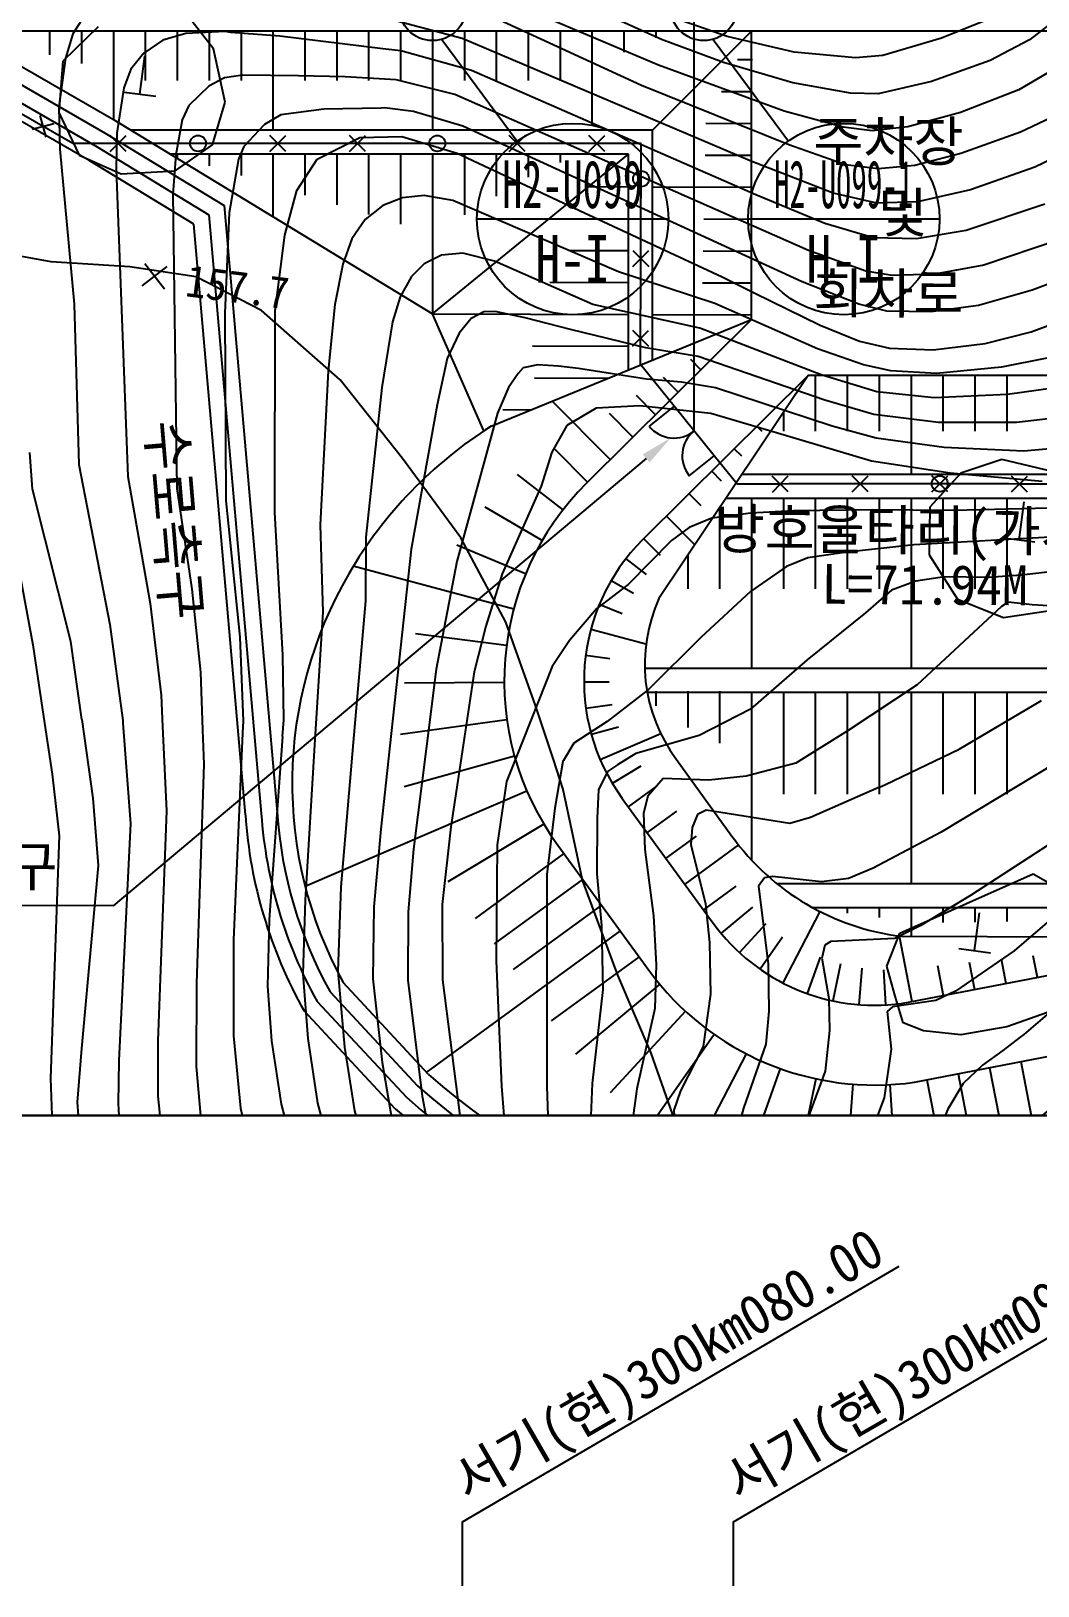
# Model space of a CAD drawing. Header units: millimetres. Extents: x 18534 to 19330, y 1103 to 1809.
# Drawn here: x 18776.7 to 18839.8, y 1364.9 to 1462.4 of the extents above; entities that cross this region are included whole.
import ezdxf
from ezdxf.enums import TextEntityAlignment as Align
from ezdxf.xclip import XClip

# ---------------------------------------------------------------- set-up
doc = ezdxf.new("R2010")
doc.units = ezdxf.units.MM
doc.header["$LTSCALE"] = 10
doc.header["$MEASUREMENT"] = 0
doc.header["$XCLIPFRAME"] = 2
for name, color, linetype in [('TN-MANH', 4, 'Continuous'), ('TZ-BASE', 253, 'Continuous'), ('TZ-LEAL', 1, 'Continuous'), ('TZ-LEAT', 3, 'Continuous')]:
    doc.layers.add(name, color=color, linetype=linetype)
doc.layers.add('TX-PAPR', color=2, linetype='Continuous', plot=False)
doc.styles.add('GR', font='GulimChe.ttf')
doc.styles.add('HANA', font='GulimChe.ttf')
doc.styles.add('굴림체', font='GulimChe.ttf')

# ---------------------------------------------------------------- blocks, each defined once
blk = doc.blocks.new('JD-DFMKFD4RX')
at = {"layer": 'TZ-BASE'}
for p, q in [((196.399, -32.078), (196.399, 0)), ((194.36, -7.529, 162), (184.034, -2.867, 162)), ((194.172, -9.143, 161), (181.323, -3.689, 161)), ((220.467, -5.196, 162), (217.434, -7.554, 162)), ((159.048, -6.723, 158.092), (156.83, -8.878, 158.092)), ((158.175, -6.063, 159), (157.456, -7.163, 159)), ((166.273, -8.108, 158.092), (164.697, -6.096, 158.092)), ((181.863, -7.462, 159), (176.824, -6.125, 159)), ((184.422, -6.403, 160), (193.1, -10.39, 160)), ((198.481, -7.347, 163), (195.174, -6.187, 163)), ((214.977, -6.204, 163), (211.913, -7.437, 163)), ((238, -7), (125.053, -7)), ((150.397, -7), (160, -12.54)), ((156, -7), (156, -8.499)), ((157.456, -7.163, 159), (156.992, -8.698, 159)), ((158, -7), (158, -9.035)), ((160, -7), (160, -12.54)), ((163.09, -7.578, 158), (161.901, -8.393, 158)), ((162, -7), (162, -10.105)), ((164.529, -7.155, 158), (163.09, -7.578, 158)), ((164, -7), (164, -10.105)), ((166.998, -7.027, 158), (164.529, -7.155, 158)), ((166, -7), (166, -10.105)), ((167.35, -7.085, 158), (166.998, -7.027, 158)), ((170.442, -7.321, 158), (167.35, -7.085, 158)), ((168, -7), (168, -10.105)), ((170, -7), (170, -13.21)), ((176.887, -8.103, 158), (170.442, -7.321, 158)), ((172, -7), (172, -10.105)), ((174, -7), (174, -10.105)), ((176, -7), (176, -10.105)), ((178, -7), (178, -10.105)), ((180, -7), (180, -13.21)), ((199.925, -15.126, 159), (181.863, -7.462, 159)), ((182, -7), (182, -10.105)), ((184, -7), (184, -10.105)), ((186, -7), (186, -10.105)), ((188, -7), (188, -10.105)), ((190, -7), (190, -12.861)), ((192, -7), (192, -8.316)), ((193.79, -13.21), (200, -7)), ((194, -7), (194, -7.421)), ((198.247, -8.959, 162), (194.36, -7.529, 162)), ((202.681, -8.323, 163), (198.481, -7.347, 163)), ((200, -25.077), (200, -7)), ((211.913, -7.437, 163), (208.23, -8.529, 163)), ((217.434, -7.554, 162), (214.958, -8.839, 162)), ((150.359, -8.133), (159.49, -13.4)), ((156.992, -8.698, 159), (156.588, -11.757, 159)), ((161.901, -8.393, 158), (161.085, -9.394, 158)), ((161.665, -10.962, 158.13), (161.97, -8.582, 158.13)), ((167.001, -11.466, 158.092), (166.273, -8.108, 158.092)), ((178.027, -8.232, 158), (176.887, -8.103, 158)), ((182.438, -9.464, 158), (178.027, -8.232, 158)), ((206.511, -8.68, 163), (202.681, -8.323, 163)), ((208.23, -8.529, 163), (206.511, -8.68, 163)), ((150.322, -9.266), (158.98, -14.261)), ((156.83, -8.878, 158.092), (156.572, -12.113, 158.092)), ((161.085, -9.394, 158), (160.662, -10.563, 158)), ((200.261, -17.266, 158), (182.438, -9.464, 158)), ((202.055, -12.027, 161), (194.172, -9.143, 161)), ((202.591, -10.236, 162), (198.247, -8.959, 162)), ((199.115, -8.787), (200.056, -8.79)), ((214.958, -8.839, 162), (211.285, -10.167, 162)), ((219.184, -9.254, 161), (216.764, -10.678, 161)), ((158.47, -15.121), (150.285, -10.399)), ((158.47, -15.121), (150.285, -10.399)), ((160.662, -10.563, 158), (160.223, -13.409, 158)), ((165.986, -10.46, 157), (164.724, -11.669, 157)), ((166.973, -9.932, 157), (165.986, -10.46, 157)), ((168.097, -9.771, 157), (166.973, -9.932, 157)), ((171.603, -9.808, 157), (168.097, -9.771, 157)), ((174.518, -9.871, 157), (171.603, -9.808, 157)), ((177.725, -10.046, 157), (174.518, -9.871, 157)), ((181.412, -10.973, 157), (177.725, -10.046, 157)), ((193.1, -10.39, 160), (202.33, -14.115, 160)), ((206.196, -10.887, 162), (202.591, -10.236, 162)), ((211.285, -10.167, 162), (207.936, -10.943, 162)), ((216.764, -10.678, 161), (213.093, -12.111, 161)), ((160.673, -10.835, 158.13), (162.656, -11.09, 158.13)), ((164.724, -11.669, 157), (164.307, -12.57, 157)), ((166.209, -14.141, 158.092), (167.001, -11.466, 158.092)), ((203.572, -20.752, 157), (181.412, -10.973, 157)), ((198.125, -10.783), (200.049, -10.79)), ((207.936, -10.943, 162), (206.196, -10.887, 162)), ((155.774, -13.653), (155.4, -12.289)), ((156.572, -12.113, 158.092), (157.858, -14.786, 158.092)), ((156.588, -11.757, 159), (156.632, -14.395, 159)), ((160, -12.54), (180, -24.72)), ((164.307, -12.57, 157), (163.906, -14.764, 157)), ((170.497, -12.256, 156), (169.475, -12.866, 156)), ((173.189, -11.896, 156), (170.497, -12.256, 156)), ((176.794, -11.824, 156), (173.189, -11.896, 156)), ((176.986, -11.809, 156), (176.794, -11.824, 156)), ((178.819, -12.048, 156), (176.986, -11.809, 156)), ((181.894, -12.952, 156), (178.819, -12.048, 156)), ((205.754, -13.025, 161), (202.055, -12.027, 161)), ((213.093, -12.111, 161), (209.801, -13.013, 161)), ((216.866, -13.307, 160), (218.757, -12.41, 160)), ((154.905, -13.158), (156.269, -12.785)), ((159.49, -13.4), (166.938, -17.936)), ((159.804, -14.541), (160.804, -13.541)), ((160.804, -14.541), (159.804, -13.541)), ((160.223, -13.409, 158), (160.18, -15.687, 158)), ((193.79, -13.21), (161.1, -13.21)), ((169.432, -12.889, 156), (168.178, -14.245, 156)), ((169.475, -12.866, 156), (169.432, -12.889, 156)), ((169.804, -14.543), (170.804, -13.543)), ((170.804, -14.543), (169.804, -13.543)), ((174.804, -14.544), (175.804, -13.544)), ((175.804, -14.544), (174.804, -13.544)), ((175.451, -13.673, 155), (178.073, -13.608, 155)), ((178.073, -13.608, 155), (181.558, -14.658, 155)), ((203.172, -22.715, 156), (181.894, -12.952, 156)), ((184.804, -14.546), (185.804, -13.546)), ((185.804, -14.546), (184.804, -13.546)), ((189.804, -14.547), (190.804, -13.547)), ((190.804, -14.547), (189.804, -13.547)), ((193.79, -27.626), (193.79, -13.21)), ((197.136, -12.78), (200.042, -12.79)), ((207.557, -13.247, 161), (205.754, -13.025, 161)), ((209.801, -13.013, 161), (207.557, -13.247, 161)), ((213.131, -14.657, 160), (216.866, -13.307, 160)), ((156.632, -14.395, 159), (157.54, -24.119, 159)), ((158.98, -14.261), (165.984, -18.526)), ((163.872, -15.754, 158.092), (166.209, -14.141, 158.092)), ((168.178, -14.245, 156), (167.851, -15.037, 156)), ((172.762, -15.036, 155), (175.451, -13.673, 155)), ((202.33, -14.115, 160), (205.888, -15.371, 160)), ((219.969, -14.471, 159), (217.762, -15.523, 159)), ((157.858, -14.786, 158.092), (160.486, -15.949, 158.092)), ((165.032, -19.117), (158.47, -15.121)), ((165.032, -19.117), (158.47, -15.121)), ((192.29, -14.71), (163.563, -14.71)), ((163.906, -14.764, 157), (163.73, -17.232, 157)), ((164, -14.71), (164, -14.976)), ((166, -14.71), (166, -15.452)), ((167.851, -15.037, 156), (167.266, -18.399, 156)), ((168, -14.71), (168, -16.061)), ((170, -14.71), (170, -18.63)), ((171.506, -16.986, 155), (172.762, -15.036, 155)), ((172, -14.71), (172, -17.279)), ((174, -14.71), (174, -17.888)), ((176, -14.71), (176, -18.497)), ((178, -14.71), (178, -19.106)), ((180, -14.71), (180, -24.72)), ((180, -24.72), (192.29, -14.71)), ((181.558, -14.658, 155), (189.523, -18.396, 155)), ((182, -14.71), (182, -18.529)), ((184, -14.71), (184, -17.343)), ((186, -14.71), (186, -16.157)), ((188, -14.71), (188, -15.233)), ((192.29, -28.241), (192.29, -14.71)), ((197.096, -14.78), (200.035, -14.79)), ((205.11, -17.161, 159), (199.925, -15.126, 159)), ((205.888, -15.371, 160), (207.948, -15.612, 160)), ((207.948, -15.612, 160), (210.248, -15.406, 160)), ((210.248, -15.406, 160), (213.131, -14.657, 160)), ((217.762, -15.523, 159), (213.733, -16.959, 159)), ((160.18, -15.687, 158), (160.908, -34.923, 158)), ((160.486, -15.949, 158.092), (163.872, -15.754, 158.092)), ((163.73, -17.232, 157), (163.978, -35.676, 157)), ((170.742, -19.803, 155), (171.506, -16.986, 155)), ((178.114, -17.456, 154), (176.886, -17.946, 154)), ((179.485, -17.318, 154), (178.114, -17.456, 154)), ((181.269, -17.625, 154), (179.485, -17.318, 154)), ((189.78, -16.754), (192.318, -16.763)), ((193.79, -16.768), (200.028, -16.79)), ((204.605, -19.064, 158), (200.261, -17.266, 158)), ((207.851, -17.796, 159), (205.11, -17.161, 159)), ((213.733, -16.959, 159), (210.412, -17.698, 159)), ((166.938, -17.936), (170.267, -56.002)), ((167.266, -18.399, 156), (166.991, -24.686, 156)), ((176.886, -17.946, 154), (175.778, -18.813, 154)), ((191.653, -22.098, 154), (181.269, -17.625, 154)), ((189.523, -18.396, 155), (198.161, -22.409, 155)), ((210.412, -17.698, 159), (207.851, -17.796, 159)), ((218.39, -17.853, 158), (213.452, -19.498, 158)), ((168.273, -56.148), (165.032, -19.117)), ((168.273, -56.148), (165.032, -19.117)), ((165.984, -18.526), (169.27, -56.07)), ((175.778, -18.813, 154), (174.953, -20.036, 154)), ((189.813, -18.754), (192.311, -18.763)), ((197.016, -18.779), (200.021, -18.79)), ((207.658, -19.967, 158), (204.605, -19.064, 158)), ((213.452, -19.498, 158), (210.345, -20.018, 158)), ((170.132, -24.549, 155), (170.742, -19.803, 155)), ((174.953, -20.036, 154), (174.377, -21.611, 154)), ((210.345, -20.018, 158), (207.658, -19.967, 158)), ((219.267, -20.087, 157), (214.571, -21.68, 157)), ((156.094, -21.465, 170.252), (151.301, -20.611, 170.252)), ((180.571, -21.056, 153), (179.481, -21.591, 153)), ((181.909, -20.931, 153), (180.571, -21.056, 153)), ((183.881, -21.422, 153), (181.909, -20.931, 153)), ((190.052, -24.139, 153), (183.881, -21.422, 153)), ((188.59, -20.75), (192.304, -20.763)), ((192.56, -21.763), (193.564, -20.766)), ((192.564, -20.763), (193.56, -21.766)), ((196.975, -20.779), (200.014, -20.79)), ((207.172, -22.046, 157), (203.572, -20.752, 157)), ((161.029, -21.776, 170.252), (156.094, -21.465, 170.252)), ((165.177, -22.4, 170.252), (161.029, -21.776, 170.252)), ((161.792, -22.98, 157.735), (163.375, -21.757, 157.735)), ((161.972, -21.577, 157.735), (163.195, -23.16, 157.735)), ((169.29, -24.516, 170.252), (165.177, -22.4, 170.252)), ((174.377, -21.611, 154), (173.885, -24.148, 154)), ((178.688, -22.389, 153), (177.966, -23.664, 153)), ((179.481, -21.591, 153), (178.688, -22.389, 153)), ((197.699, -24.075, 154), (191.653, -22.098, 154)), ((198.161, -22.409, 155), (200.172, -23.417, 155)), ((208.825, -22.331, 157), (207.172, -22.046, 157)), ((211.491, -22.243, 157), (208.825, -22.331, 157)), ((214.571, -21.68, 157), (211.491, -22.243, 157)), ((220.875, -22.016, 156), (217.589, -23.256, 156)), ((187.368, -22.746), (192.297, -22.763)), ((196.935, -22.779), (200.007, -22.79)), ((206.719, -24.125, 156), (203.172, -22.715, 156)), ((217.589, -23.256, 156), (214.228, -24.2, 156)), ((157.54, -24.119, 159), (157.838, -34.17, 159)), ((173.885, -24.148, 154), (173.472, -28.312, 154)), ((177.966, -23.664, 153), (177.491, -25.239, 153)), ((196.77, -25.626, 153), (190.052, -24.139, 153)), ((204.145, -26.931, 154), (197.699, -24.075, 154)), ((200.172, -23.417, 155), (204.297, -25.439, 155)), ((208.486, -24.558, 156), (206.719, -24.125, 156)), ((214.228, -24.2, 156), (211.242, -24.601, 156)), ((217.531, -25.859, 155), (221.584, -24.345, 155)), ((166.991, -24.686, 156), (167.048, -36.43, 156)), ((174.213, -28.864, 170.252), (169.29, -24.516, 170.252)), ((170.118, -37.183, 155), (170.132, -24.549, 155)), ((177.491, -25.239, 153), (176.83, -29.355, 153)), ((180, -24.72), (192.29, -24.763)), ((183.215, -32.075), (180, -24.72)), ((182.433, -25.015, 152), (181.667, -25.936, 152)), ((183.224, -24.601, 152), (182.433, -25.015, 152)), ((183.936, -24.576, 152), (183.224, -24.601, 152)), ((183.671, -31.779), (200, -25.077)), ((185.815, -24.979, 152), (183.936, -24.576, 152)), ((188.657, -25.705, 152), (185.815, -24.979, 152)), ((200, -25.077), (189.67, -35.335)), ((193.79, -24.768), (200, -24.79)), ((211.242, -24.601, 156), (208.486, -24.558, 156)), ((181.667, -25.936, 152), (180.932, -27.535, 152)), ((193.386, -26.86, 152), (188.657, -25.705, 152)), ((192.543, -26.763), (193.546, -25.766)), ((192.546, -25.763), (193.543, -26.766)), ((204.362, -28.555, 153), (196.77, -25.626, 153)), ((204.297, -25.439, 155), (206.761, -26.438, 155)), ((214.652, -26.587, 155), (217.531, -25.859, 155)), ((186.268, -26.742), (192.283, -26.763)), ((196.666, -27.406, 152), (193.386, -26.86, 152)), ((207.023, -27.93, 154), (204.145, -26.931, 154)), ((206.761, -26.438, 155), (208.644, -26.878, 155)), ((208.644, -26.878, 155), (211.388, -26.978, 155)), ((211.388, -26.978, 155), (214.652, -26.587, 155)), ((180.932, -27.535, 152), (180.303, -30.439, 152)), ((185.682, -28.122, 151), (185.368, -28.465, 151)), ((186.61, -27.926, 151), (185.682, -28.122, 151)), ((187.91, -28.002, 151), (186.61, -27.926, 151)), ((189.154, -28.162, 151), (187.91, -28.002, 151)), ((193.412, -28.832, 151), (189.154, -28.162, 151)), ((196.819, -28.235), (196.19, -27.602)), ((204.587, -30.138, 152), (196.666, -27.406, 152)), ((208.74, -28.305, 154), (207.023, -27.93, 154)), ((215.668, -28.077, 154), (211.601, -28.472, 154)), ((218.512, -27.516, 154), (215.668, -28.077, 154)), ((173.472, -28.312, 154), (172.97, -37.954, 154)), ((178.127, -33.797, 170.252), (174.213, -28.864, 170.252)), ((185.368, -28.465, 151), (184.757, -29.342, 151)), ((186.39, -28.742), (191.03, -28.759)), ((203.548, -28.6), (193.193, -38.883)), ((195.609, -29.022, 151), (193.412, -28.832, 151)), ((203.548, -28.6), (194.2, -42.582)), ((195.4, -29.645), (194.49, -28.728)), ((197.739, -29.377, 151), (195.609, -29.022, 151)), ((220, -28.6), (203.548, -28.6)), ((204, -28.544), (204, -32.095)), ((207.855, -29.615, 153), (204.362, -28.555, 153)), ((206, -28.551), (206, -32.095)), ((208, -28.558), (208, -32.095)), ((211.601, -28.472, 154), (208.74, -28.305, 154)), ((210, -28.565), (210, -34.81)), ((212, -28.572), (212, -32.095)), ((214, -28.579), (214, -32.095)), ((216, -28.586), (216, -32.095)), ((176.83, -29.355, 153), (175.821, -38.725, 153)), ((184.757, -29.342, 151), (184.078, -30.964, 151)), ((191.143, -33.872), (187.502, -30.207)), ((193.981, -31.054), (192.79, -29.855)), ((205.06, -31.768, 151), (197.739, -29.377, 151)), ((207.668, -31.036, 152), (204.587, -30.138, 152)), ((211.442, -29.991, 153), (207.855, -29.615, 153)), ((216.046, -29.791, 153), (211.442, -29.991, 153)), ((218.887, -29.393, 153), (216.046, -29.791, 153)), ((180.303, -30.439, 152), (178.673, -39.496, 152)), ((184.078, -30.964, 151), (181.524, -40.266, 151)), ((184.412, -30.735), (186.199, -30.742)), ((190.261, -30.654, 150), (188.414, -31.723, 150)), ((192.995, -30.503, 150), (190.261, -30.654, 150)), ((192.562, -32.463), (191.09, -30.981)), ((197.458, -30.976, 150), (192.995, -30.503, 150)), ((195.143, -30.521), (193.587, -31.777)), ((197.655, -33.634), (195.143, -30.521)), ((202.203, -32.39, 150), (197.458, -30.976, 150)), ((202, -30.915), (202, -32.095)), ((211.725, -31.537, 152), (207.668, -31.036, 152)), ((219.693, -31.181, 152), (216.607, -31.542, 152)), ((188.414, -31.723, 150), (187.493, -33.415, 150)), ((200.664, -32.107), (200.342, -31.783)), ((207.825, -32.53, 151), (205.06, -31.768, 151)), ((216.607, -31.542, 152), (211.725, -31.537, 152)), ((152.633, -33.009, 161), (154.953, -45.495, 161)), ((207.529, -33.979, 150), (202.203, -32.39, 150)), ((212.075, -33.104, 151), (207.825, -32.53, 151)), ((217.072, -33.337, 151), (212.075, -33.104, 151)), ((219.864, -33.095, 151), (217.072, -33.337, 151)), ((154.931, -35.718, 160), (154.767, -33.417, 160)), ((193.399, -33.796), (159.988, -61.854)), ((181.776, -38.773, 170.252), (178.127, -33.797, 170.252)), ((187.493, -33.415, 150), (186.818, -35.539, 150)), ((189.724, -35.282), (187.69, -33.234)), ((196.099, -34.89), (197.655, -33.634)), ((199.388, -33.66), (198.923, -33.192)), ((212.462, -34.713, 150), (207.529, -33.979, 150)), ((215.694, -33.875, 150.993), (213.114, -34.72, 150.993)), ((221.12, -35.165, 150.993), (215.694, -33.875, 150.993)), ((157.838, -34.17, 159), (159.773, -44.205, 159)), ((160.908, -34.923, 158), (162.295, -42.905, 158)), ((188.183, -37.015), (185.33, -34.798)), ((198.111, -35.213), (197.504, -34.602)), ((220, -34.81), (199.396, -34.81)), ((202.306, -35.899), (201.301, -34.903)), ((201.306, -35.903), (202.301, -34.899)), ((207.304, -35.886), (206.303, -34.887)), ((206.304, -35.887), (207.303, -34.886)), ((213.114, -34.72, 150.993), (211.183, -36.855, 150.993)), ((211.303, -35.887), (212.304, -34.888)), ((212.303, -35.888), (211.304, -34.887)), ((218.224, -35.253, 150), (212.462, -34.713, 150)), ((216.301, -35.901), (217.306, -34.905)), ((217.301, -35.905), (216.306, -34.901)), ((157.339, -45.288, 160), (154.931, -35.718, 160)), ((163.978, -35.676, 157), (164.925, -41.992, 157)), ((186.818, -35.539, 150), (184.375, -41.037, 150)), ((196.835, -36.766), (196.085, -36.011)), ((167.048, -36.43, 156), (167.918, -45, 156)), ((186.878, -38.947), (183.301, -36.864)), ((198, -36.899), (198, -41.973)), ((220, -36.31), (198.394, -36.31)), ((200, -36.24), (200, -46.975)), ((202, -36.247), (202, -41.973)), ((207.569, -37.03, 149), (202.641, -37.074, 149)), ((204, -36.254), (204, -41.973)), ((206, -36.261), (206, -41.973)), ((212.669, -37.053, 149), (207.569, -37.03, 149)), ((208, -36.268), (208, -41.973)), ((210, -36.275), (210, -46.975)), ((211.183, -36.855, 150.993), (211.144, -39.852, 150.993)), ((212, -36.282), (212, -41.973)), ((218.662, -36.913, 149), (212.669, -37.053, 149)), ((214, -36.289), (214, -41.973)), ((216, -36.296), (216, -41.973)), ((216.777, -38.902, 150.394), (217.083, -36.522, 150.394)), ((170.624, -46.107, 155), (170.118, -37.183, 155)), ((172.97, -37.954, 154), (173.121, -43.433, 154)), ((196.45, -39.217), (194.666, -37.42)), ((197.522, -37.545, 149), (196.092, -38.129, 149)), ((199.957, -37.226, 149), (197.522, -37.545, 149)), ((202.641, -37.074, 149), (199.957, -37.226, 149)), ((175.821, -38.725, 153), (175.806, -42.736, 153)), ((184.6, -44.057, 170.252), (181.776, -38.773, 170.252)), ((194.995, -38.936, 149), (192.274, -41.709, 149)), ((194.295, -39.885), (193.247, -38.83)), ((196.092, -38.129, 149), (194.995, -38.936, 149)), ((219.099, -38.71, 148), (210.178, -39.217, 148)), ((215.785, -38.775, 150.394), (217.769, -39.03, 150.394)), ((178.673, -39.496, 152), (177.33, -51.812, 152)), ((185.841, -41.035), (181.523, -39.24)), ((196, -39.89), (196, -41.973)), ((205.826, -39.696, 148), (203.525, -40.032, 148)), ((210.178, -39.217, 148), (205.826, -39.696, 148)), ((211.144, -39.852, 150.993), (212.908, -42.624, 150.993)), ((185.092, -43.243), (175.037, -40.562)), ((181.524, -40.266, 151), (180.235, -47.006, 151)), ((193.412, -41.079), (192.131, -40.083)), ((202.19, -40.583, 148), (199.933, -42.148, 148)), ((203.525, -40.032, 148), (202.19, -40.583, 148)), ((222.62, -40.458, 147), (216.933, -41.123, 147)), ((184.375, -41.037, 150), (183.336, -44.311, 150)), ((192.274, -41.709, 149), (190.302, -43.212, 149)), ((192.593, -42.275), (191.198, -41.463)), ((210.293, -41.489, 147), (208.774, -42.061, 147)), ((212.088, -41.223, 147), (210.293, -41.489, 147)), ((214.838, -41.26, 147), (212.088, -41.223, 147)), ((216.933, -41.123, 147), (214.838, -41.26, 147)), ((164.925, -41.992, 157), (165.466, -47.202, 157)), ((175.806, -42.736, 153), (175.034, -51.618, 153)), ((199.933, -42.148, 148), (196.83, -45.029, 148)), ((208.774, -42.061, 147), (207.141, -43.484, 147)), ((212.908, -42.624, 150.993), (215.804, -43.764, 150.993)), ((216.083, -42.82, 146), (215.666, -43.077, 146)), ((217.599, -42.969, 146), (216.083, -42.82, 146)), ((162.295, -42.905, 158), (162.995, -48.649, 158)), ((173.121, -43.433, 154), (172.636, -51.415, 154)), ((190.302, -43.212, 149), (188.597, -45.224, 149)), ((191.89, -43.55), (190.458, -42.955)), ((207.141, -43.484, 147), (203.482, -46.43, 147)), ((215.666, -43.077, 146), (210.387, -48, 146)), ((215.804, -43.764, 150.993), (219.132, -43.278, 150.993)), ((219.66, -43.099, 146), (217.599, -42.969, 146)), ((159.773, -44.205, 159), (160.584, -50.231, 159)), ((184.642, -45.531), (178.941, -44.801)), ((183.336, -44.311, 150), (182.608, -47.176, 150)), ((186.459, -49.297, 170.252), (184.6, -44.057, 170.252)), ((193.385, -45.455), (189.923, -44.532)), ((154.953, -45.495, 161), (155.617, -49.974, 161)), ((158.02, -50.178, 160), (157.339, -45.288, 160)), ((167.918, -45, 156), (168.126, -50.245, 156)), ((188.597, -45.224, 149), (187.497, -46.844, 149)), ((196.83, -45.029, 148), (193.54, -48.295, 148)), ((170.681, -50.19, 155), (170.624, -46.107, 155)), ((191.121, -46.36), (189.602, -46.166)), ((203.482, -46.43, 147), (199.941, -49.527, 147)), ((165.466, -47.202, 157), (165.592, -50.819, 157)), ((180.235, -47.006, 151), (179.609, -52.005, 151)), ((182.608, -47.176, 150), (181.852, -52.195, 150)), ((187.497, -46.844, 149), (185.269, -52.484, 149)), ((220, -46.975), (193.31, -46.975)), ((162.995, -48.649, 158), (163.086, -50.606, 158)), ((184.501, -47.858), (178.241, -47.896)), ((191.078, -47.819), (189.501, -47.828)), ((193.54, -48.295, 148), (190.961, -50.286, 148)), ((220, -48.475), (193.466, -48.475)), ((194, -48.398), (194, -49.309)), ((196, -48.398), (196, -50.666)), ((198, -48.398), (198, -51.656)), ((200, -48.405), (200, -58.986)), ((202, -48.412), (202, -54.851)), ((204, -48.419), (204, -54.851)), ((206, -48.426), (206, -54.851)), ((210.387, -48, 146), (206.056, -50.859, 146)), ((208, -48.433), (208, -54.851)), ((210, -48.44), (210, -60.475)), ((212, -48.447), (212, -54.851)), ((214, -48.454), (214, -54.851)), ((216, -48.461), (216, -54.851)), ((187.579, -52.68, 170.252), (186.459, -49.297, 170.252)), ((191.263, -49.259), (189.622, -49.489)), ((199.941, -49.527, 147), (196.725, -51.163, 147)), ((213.016, -52.032, 145), (218.17, -48.985, 145)), ((155.617, -49.974, 161), (156.154, -53.591, 161)), ((158.02, -50.178, 160), (158.706, -55.104, 160)), ((160.584, -50.231, 159), (160.596, -50.396, 159)), ((160.596, -50.396, 159), (161.078, -56.689, 159)), ((163.086, -50.606, 158), (163.334, -55.904, 158)), ((168.126, -50.245, 156), (168.093, -51.03, 156)), ((170.605, -51.243, 155), (170.681, -50.19, 155)), ((184.67, -50.184), (177.995, -51.12)), ((190.961, -50.286, 148), (188.872, -51.657, 148)), ((191.668, -50.642), (189.963, -51.119)), ((165.592, -50.819, 157), (165.669, -52.997, 157)), ((168.093, -51.03, 156), (167.534, -63.994, 156)), ((170.605, -51.243, 155), (169.769, -62.716, 155)), ((172.636, -51.415, 154), (172.024, -61.489, 154)), ((175.034, -51.618, 153), (174.248, -60.67, 153)), ((188.872, -51.657, 148), (188.217, -52.734, 148)), ((194.312, -51.058), (190.517, -52.69)), ((196.725, -51.163, 147), (192.753, -52.292, 147)), ((206.056, -50.859, 146), (202.788, -52.899, 146)), ((177.33, -51.812, 152), (176.759, -57.052, 152)), ((185.147, -52.466), (178.233, -54.4)), ((179.609, -52.005, 151), (178.819, -58.302, 151)), ((181.852, -52.195, 150), (181.144, -56.904, 150)), ((185.269, -52.484, 149), (184.645, -54.064, 149)), ((192.753, -52.292, 147), (191.608, -53.021, 147)), ((208.394, -54.25, 145), (213.016, -52.032, 145)), ((220.773, -51.872, 144), (215.521, -55.046, 144)), ((156.154, -53.591, 161), (156.601, -57.466, 161)), ((165.669, -52.997, 157), (165.21, -66.701, 157)), ((188.201, -54.56, 170.252), (187.579, -52.68, 170.252)), ((188.179, -52.797, 148), (187.664, -55.737, 148)), ((188.217, -52.734, 148), (188.179, -52.797, 148)), ((190.967, -53.429, 147), (190.408, -54.587, 147)), ((191.608, -53.021, 147), (190.967, -53.429, 147)), ((193.065, -53.101), (191.275, -54.173)), ((195.296, -52.668), (198.768, -57.486)), ((202.788, -52.899, 146), (199.744, -53.71, 146)), ((184.645, -54.064, 149), (184.06, -58.031, 149)), ((189.407, -60.243, 170.252), (188.201, -54.56, 170.252)), ((190.408, -54.587, 147), (190.318, -56.351, 147)), ((194.05, -54.344), (192.278, -55.636)), ((194.463, -53.878, 146), (193.5, -54.984, 146)), ((197.32, -53.972, 146), (194.463, -53.878, 146)), ((199.675, -53.728, 146), (197.32, -53.972, 146)), ((199.744, -53.71, 146), (199.675, -53.728, 146)), ((208.029, -54.411, 145), (203.689, -56.324, 145)), ((208.029, -54.411, 145), (208.394, -54.25, 145)), ((158.706, -55.104, 160), (159.044, -59.334, 160)), ((185.924, -54.665), (172.022, -60.642)), ((191.898, -55.113), (197.607, -62.95)), ((193.5, -54.984, 146), (193.228, -56.042, 146)), ((209.402, -67.975), (278.256, -54.714)), ((215.521, -55.046, 144), (211.893, -57.238, 144)), ((163.334, -55.904, 158), (162.793, -70.328, 158)), ((187.664, -55.737, 148), (187.16, -59.886, 148)), ((190.318, -56.351, 147), (190.295, -59.852, 147)), ((193.228, -56.042, 146), (193.313, -58.319, 146)), ((195.294, -55.913), (193.456, -57.252)), ((196.609, -56.122, 145), (196.284, -56.942, 145)), ((197.165, -55.854, 145), (196.609, -56.122, 145)), ((198.082, -56.005, 145), (197.165, -55.854, 145)), ((202.41, -56.689, 145), (198.082, -56.005, 145)), ((203.689, -56.324, 145), (202.41, -56.689, 145)), ((222.327, -55.622, 143), (213.733, -61.211, 143)), ((156.601, -57.466, 161), (156.052, -72.657, 161)), ((161.078, -56.689, 159), (160.348, -71.543, 159)), ((176.759, -57.052, 152), (176.323, -61.924, 152)), ((181.144, -56.904, 150), (180.617, -61.774, 150)), ((186.985, -56.741), (180.967, -60.343)), ((196.537, -57.482), (194.633, -58.868)), ((196.284, -56.942, 145), (196.188, -58.014, 145)), ((211.893, -57.238, 144), (207.622, -59.488, 144)), ((178.819, -58.302, 151), (178.471, -62.228, 151)), ((184.06, -58.031, 149), (183.985, -65.308, 149)), ((187.856, -58.058), (193.566, -65.895)), ((193.313, -58.319, 146), (193.853, -62.49, 146)), ((199.18, -58.031), (195.811, -60.485)), ((196.188, -58.014, 145), (197.114, -61.719, 145)), ((159.044, -59.334, 160), (158.002, -70.798, 160)), ((188.237, -58.58), (182.667, -62.638)), ((189.415, -60.196), (183.858, -64.245)), ((187.16, -59.886, 148), (187.16, -73.174, 148)), ((191.624, -66.2, 170.252), (189.407, -60.243, 170.252)), ((190.295, -59.852, 147), (190.592, -63.094, 147)), ((200.815, -60.098, 144), (200.444, -60.623, 144)), ((201.323, -60.017, 144), (200.815, -60.098, 144)), ((204.383, -60.357, 144), (201.323, -60.017, 144)), ((206.086, -60.148, 144), (204.383, -60.357, 144)), ((207.622, -59.488, 144), (206.086, -60.148, 144)), ((209.301, -63.561, 141.844), (217.65, -59.843, 141.844)), ((217.65, -59.843, 141.844), (219.746, -61.036, 141.844)), ((174.248, -60.67, 153), (174.067, -65.949, 153)), ((199.024, -60.619), (196.989, -62.101)), ((200.444, -60.623, 144), (201.054, -65.507, 144)), ((220, -60.475), (201.602, -60.475)), ((210.225, -72.908), (272.291, -60.954)), ((213.733, -61.211, 143), (210.579, -63.109, 143)), ((220.373, -61.303, 142), (216.463, -64.679, 142)), ((159.988, -61.854), (147.081, -61.809)), ((172.024, -61.489, 154), (171.876, -66.126, 154)), ((176.323, -61.924, 152), (176.257, -66.425, 152)), ((178.471, -62.228, 151), (178.453, -66.523, 151)), ((180.617, -61.774, 150), (180.633, -66.488, 150)), ((190.592, -61.813), (185.049, -65.851)), ((197.114, -61.719, 145), (197.376, -64.144, 145)), ((200.068, -61.936), (198.093, -63.575)), ((204.283, -62.208), (201.962, -66.69)), ((220, -61.975), (203.842, -61.975)), ((206, -61.975), (206, -62.314)), ((208, -61.975), (208, -62.588)), ((210, -61.975), (210, -63.764)), ((212, -61.975), (212, -62.903)), ((213.989, -64.663, 142.772), (214.295, -62.283, 142.772)), ((214, -61.975), (214, -62.872)), ((216, -61.975), (216, -62.842)), ((169.769, -62.716, 155), (169.665, -66.891, 155)), ((190.592, -63.094, 147), (190.679, -67.091, 147)), ((193.853, -62.49, 146), (194.029, -65.546, 146)), ((200.898, -62.983), (199.24, -64.782)), ((210.579, -63.109, 143), (208.991, -63.894, 143)), ((167.534, -63.994, 156), (167.534, -70.016, 156)), ((191.77, -63.429), (179.624, -72.278)), ((197.376, -64.144, 145), (197.421, -67.403, 145)), ((201.949, -63.812), (200.537, -65.827)), ((204.596, -64.313, 143), (204.399, -65.128, 143)), ((204.973, -64.099, 143), (204.596, -64.313, 143)), ((208.991, -63.894, 143), (204.973, -64.099, 143)), ((208.485, -65.629, 141.844), (209.301, -63.561, 141.844)), ((209.259, -63.745), (210.05, -67.85)), ((209.394, -63.762), (220.547, -63.796)), ((183.985, -65.308, 149), (184.32, -73.164, 149)), ((192.948, -65.046), (187.431, -69.065)), ((204.307, -65.074), (203.489, -67.355)), ((204.399, -65.128, 143), (204.846, -67.655, 143)), ((216.463, -64.679, 142), (212.779, -67.198, 142)), ((212.997, -64.536, 142.772), (214.981, -64.791, 142.772)), ((215.644, -65.17), (215.942, -66.715)), ((217.64, -64.961), (217.905, -66.337)), ((171.876, -66.126, 154), (172.178, -70.18, 154)), ((174.067, -65.949, 153), (174.476, -70.727, 153)), ((193.713, -71.095, 170.252), (191.624, -66.2, 170.252)), ((194.029, -65.546, 146), (193.942, -68.298, 146)), ((201.054, -65.507, 144), (201.093, -68.465, 144)), ((205.588, -65.49), (205.09, -67.812)), ((206.918, -65.754), (206.738, -68.052)), ((208.281, -65.858), (208.404, -68.071)), ((208.998, -67.525, 141.844), (208.485, -65.629, 141.844)), ((211.651, -65.588), (212.014, -67.472)), ((213.647, -65.379), (213.978, -67.094)), ((165.21, -66.701, 157), (165.196, -71.92, 157)), ((169.665, -66.891, 155), (169.914, -70.324, 155)), ((173.581, -67.257), (179.062, -73.142)), ((179.761, -72.426), (174.398, -66.666)), ((176.257, -66.425, 152), (176.838, -71.679, 152)), ((178.453, -66.523, 151), (179.363, -73.78, 151)), ((180.633, -66.488, 150), (182.528, -81.417, 150)), ((194.246, -66.769), (188.974, -71.147)), ((190.679, -67.091, 147), (190.021, -72.993, 147)), ((212.779, -67.198, 142), (211.55, -67.792, 142)), ((172.766, -67.849), (178.362, -73.858)), ((197.421, -67.403, 145), (196.98, -70.676, 145)), ((204.846, -67.655, 143), (204.895, -69.678, 143)), ((208.843, -68.183, 142), (208.514, -68.487, 142)), ((211.55, -67.792, 142), (208.843, -68.183, 142)), ((209.503, -69.194, 141.844), (208.998, -67.525, 141.844)), ((219.566, -67.793, 141), (217.075, -69.919, 141)), ((177.662, -74.574), (171.953, -68.443)), ((177.662, -74.574), (171.953, -68.443)), ((195.852, -68.46), (191.143, -73.57)), ((193.942, -68.298, 146), (192.811, -73.328, 146)), ((201.093, -68.465, 144), (200.896, -70.53, 144)), ((208.514, -68.487, 142), (208.761, -70.851, 142)), ((210.787, -69.689, 141.844), (209.503, -69.194, 141.844)), ((218.91, -68.412, 141.844), (216.016, -69.438, 141.844)), ((167.534, -70.016, 156), (167.975, -74.54, 156)), ((172.178, -70.18, 154), (172.802, -74.225, 154)), ((197.668, -69.922), (193.722, -75.554)), ((204.895, -69.678, 143), (204.608, -72.214, 143)), ((213.112, -69.94, 141.844), (210.787, -69.689, 141.844)), ((216.016, -69.438, 141.844), (213.112, -69.94, 141.844)), ((216.841, -70.084, 141), (215.76, -70.923, 141)), ((217.075, -69.919, 141), (216.841, -70.084, 141)), ((158.002, -70.798, 160), (157.736, -74.167, 160)), ((162.793, -70.328, 158), (162.788, -73.779, 158)), ((169.914, -70.324, 155), (170.509, -74.286, 155)), ((174.476, -70.727, 153), (175.115, -74.704, 153)), ((195.039, -74.887, 170.252), (193.713, -71.095, 170.252)), ((199.663, -71.13), (194.57, -80.964)), ((196.98, -70.676, 145), (195.552, -73.454, 145)), ((200.896, -70.53, 144), (199.488, -74.537, 144)), ((208.761, -70.851, 142), (208.32, -73.897, 142)), ((215.76, -70.923, 141), (214.472, -71.848, 141)), ((160.348, -71.543, 159), (160.288, -74.241, 159)), ((165.196, -71.92, 157), (165.496, -75.351, 157)), ((176.838, -71.679, 152), (177.642, -76.347, 152)), ((201.8, -72.061), (199.691, -77.938)), ((214.472, -71.848, 141), (213.26, -72.991, 141)), ((214.923, -72.003), (215.818, -76.648)), ((216.887, -71.625), (217.775, -76.237)), ((221.875, -71.957, 140), (217.498, -75.604, 140)), ((156.052, -72.657, 161), (156.24, -77.358, 161)), ((190.021, -72.993, 147), (189.894, -75.718, 147)), ((204.042, -72.701), (202.847, -78.275)), ((204.608, -72.214, 143), (203.438, -75.435, 143)), ((206.349, -73.037), (205.958, -78.049)), ((208.681, -73.063), (208.96, -78.086)), ((210.995, -72.76), (212.936, -82.837)), ((213.26, -72.991, 141), (212.305, -74.596, 141)), ((212.959, -72.382), (213.86, -77.058)), ((162.788, -73.779, 158), (163.067, -76.704, 158)), ((179.363, -73.78, 151), (180.356, -79.453, 151)), ((184.32, -73.164, 149), (184.697, -77.399, 149)), ((187.16, -73.174, 148), (187.292, -76.702, 148)), ((192.811, -73.328, 146), (192.553, -75.225, 146)), ((195.552, -73.454, 145), (195.14, -74.675, 145)), ((208.32, -73.897, 142), (207.282, -76.583, 142)), ((157.736, -74.167, 160), (157.971, -78.01, 160)), ((160.288, -74.241, 159), (160.537, -77.428, 159)), ((167.975, -74.54, 156), (168.665, -77.678, 156)), ((170.509, -74.286, 155), (171.333, -77.305, 155)), ((172.802, -74.225, 154), (173.592, -77.283, 154)), ((175.115, -74.704, 153), (176.298, -79.185, 153)), ((198.492, -79.014, 170.252), (195.039, -74.887, 170.252)), ((195.14, -74.675, 145), (195.211, -76.216, 145)), ((199.488, -74.537, 144), (199.207, -75.648, 144)), ((212.305, -74.596, 141), (211.684, -76.216, 141))]:
    blk.add_line(p, q, dxfattribs=at)
at = {"layer": 'TZ-BASE', "ltscale": 0.2}
for p, q in [((157.461, -14.04), (150.195, -9.896)), ((193.087, -14.048), (157.461, -14.04)), ((193.039, -27.913), (193.087, -14.048)), ((195.143, -30.521), (193.039, -27.913)), ((199.092, -35.415), (197.655, -33.634))]:
    blk.add_line(p, q, dxfattribs=at)
at = {"layer": 'TZ-BASE'}
for centre in [(165.304, -14.042), (180.304, -14.045), (193.08, -16.264), (211.804, -35.387)]:
    blk.add_circle(centre, 0.5, dxfattribs=at)
for centre, radius, start, end in [((198.234, -54.73), 27.181, 122.39718, 149.75279), ((195.143, -30.521), 2, 218.89809, 308.89809), ((197.655, -33.634), 2, 128.89809, 218.89809), ((202.001, -47.753), 17.5, 134.7997, 216.07552), ((202.001, -47.753), 12.5, 134.7997, 216.07552), ((197.269, -54.167), 26.064, 149.75279, 208.6566), ((203.245, -46.702), 9.938, 155.51153, 216.89309), ((197.269, -54.167), 29.064, 183.90772, 209.41862), ((197.269, -54.167), 29.064, 183.90772, 209.41862), ((197.269, -54.167), 28.064, 183.88841, 209.1783), ((197.269, -54.167), 27.064, 183.88701, 208.92471), ((211.246, -48.494), 15.38, 215.77587, 263.08318), ((207.71, -55.59), 12.5, 216.07552, 277.77764), ((207.71, -55.59), 17.5, 216.07552, 278.26145), ((207.963, -40.624), 42.505, 228.43368, 277.20216), ((207.963, -40.624), 44.505, 228.30921, 277.37203), ((207.963, -40.624), 43.505, 228.37037, 277.28856), ((207.963, -40.624), 45.505, 228.25008, 277.45273), ((207.963, -40.624), 45.505, 228.25008, 277.45273)]:
    blk.add_arc(centre, radius, start, end, dxfattribs=at)
at = {"layer": 'TZ-BASE', "ltscale": 0.2}
blk.add_arc((209.091, -1695.412), 1660.027, 89.621333, 90.34513, dxfattribs=at)
at = {"layer": 'TZ-BASE'}
blk.add_solid([(193.185, -33.541), (194.931, -32.51), (193.613, -34.051)], dxfattribs=at)
at = {"layer": 'TZ-BASE', "style": 'HANA'}
for s, height, rotation, p in [('주차장', 2.5, 359.7997, (203.875, -15.135)), ('및', 2.5, 359.7997, (207.898, -19.624)), ('157.7', 2, 352.67756, (164.44, -23.615, 157.735)), ('회차로', 2.5, 359.7997, (203.872, -24.684)), ('수로측구', 2.5, 274.8133, (162.061, -31.509)), ('방호울타리(가시철망)', 2.5, 359.54261, (197.684, -39.445)), ('L=71.94M', 2.5, 359.54261, (204.388, -42.906)), ('출입구', 2.5, 359.7997, (147.086, -60.584))]:
    blk.add_text(s, height=height, rotation=rotation, dxfattribs=at).set_placement(p)
blk = doc.blocks.new('123123')
at = {"layer": 'TZ-BASE'}
for p, q in [((268.524, 358.801), (273.251, 352.427)), ((285.524, 358.801), (290.251, 352.427)), ((282.724, 347.534), (270.724, 347.534)), ((299.724, 347.534), (287.724, 347.534))]:
    blk.add_line(p, q, dxfattribs=at)
for centre in [(276.724, 347.534), (293.724, 347.534)]:
    blk.add_circle(centre, 6, dxfattribs=at)
at = {"layer": 'TZ-BASE', "style": 'GR'}
for s, width, p in [('H2-U099', 0.65, (276.714, 349.694)), ('H2-U099-1', 0.5, (293.714, 349.694)), ('H-I', 0.8, (276.714, 345.034)), ('H-I', 0.8, (293.714, 345.034))]:
    blk.add_text(s, height=3, dxfattribs=dict(at, width=width)).set_placement(p, align=Align.MIDDLE)

msp = doc.modelspace()

# ---------------------------------------------------------------- linework, layer by layer
at = {"layer": 'TN-MANH'}
for centre in [(18801.835, 1463.871), (18818.835, 1463.871)]:
    msp.add_circle(centre, 2.1, dxfattribs=at)
at = {"layer": 'TX-PAPR', "flags": 128}
msp.add_lwpolyline([(19321.825, 1544.371), (19321.825, 1394.371), (18621.825, 1394.371), (18621.825, 1544.371), (19321.825, 1544.371)], dxfattribs=at)
at = {"layer": 'TZ-LEAL'}
for points in [[(18831.066, 1384.896), (18803.685, 1368.871), (18803.685, 1364.871)], [(18848.066, 1384.896), (18820.685, 1368.871), (18820.685, 1364.871)]]:
    msp.add_lwpolyline(points, dxfattribs=at)

# ---------------------------------------------------------------- block references
at = {"layer": 'TZ-BASE'}
ref = msp.add_blockref('JD-DFMKFD4RX', (18621.825, 1469.371), dxfattribs=at)
XClip(ref).set_block_clipping_path([(-0.0000000001, -75), (700, 75.0000000001)])
msp.add_blockref('123123', (18533.889, 1103.051), dxfattribs=at)

# ---------------------------------------------------------------- texts
at = {"layer": 'TZ-LEAT', "style": '굴림체'}
for s, p in [('서기(현)300km080.00', (18817.179, 1377.664)), ('서기(현)300km097.00', (18834.179, 1377.664))]:
    msp.add_text(s, height=2.5, rotation=30, dxfattribs=at).set_placement(p, align=Align.CENTER)

doc.saveas('drawing.dxf')
